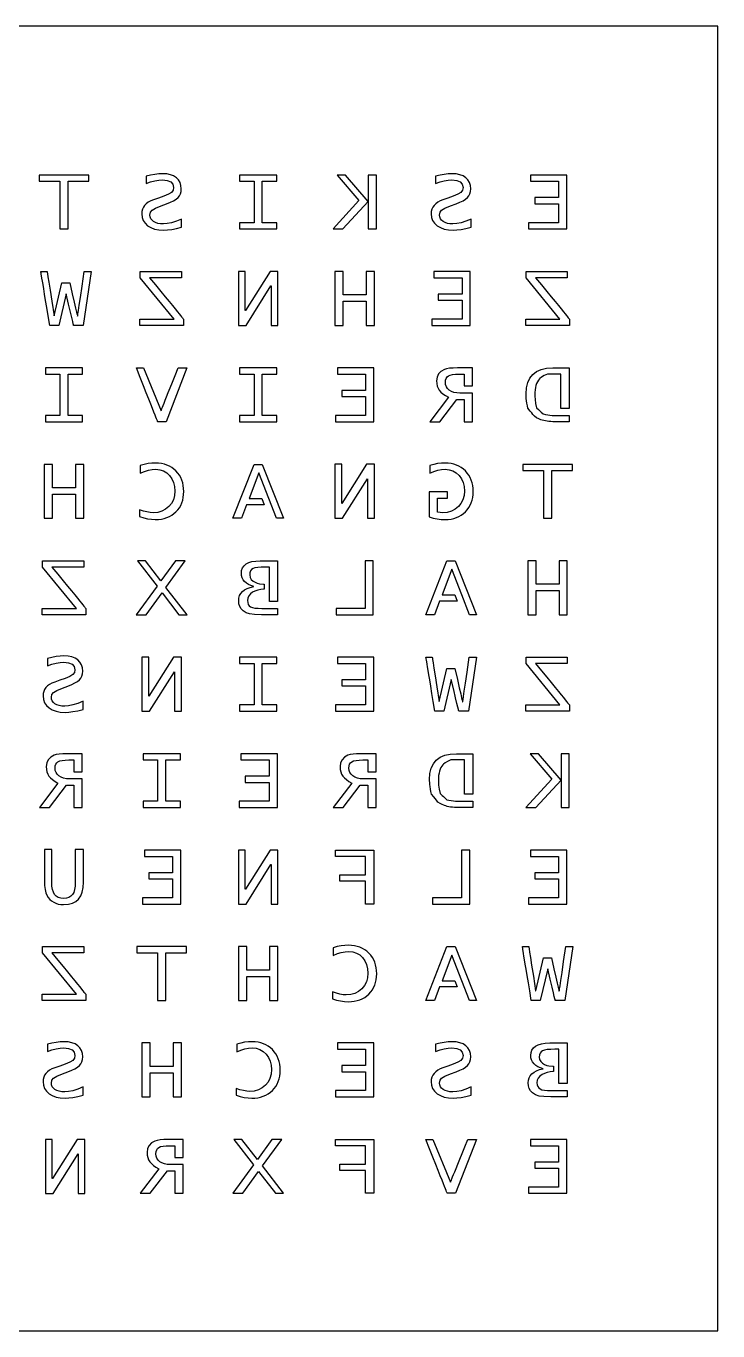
# Model space of a CAD drawing. Header units: millimetres. Extents: x 0 to 230, y -230 to 0.
# Drawn here: x 108.1 to 230, y -230 to 0 of the extents above; entities that cross this region are included whole.
import ezdxf

# ---------------------------------------------------------------- set-up
doc = ezdxf.new("R2010")
doc.units = ezdxf.units.MM
doc.layers.add('cutout', color=3, linetype='Continuous')

msp = doc.modelspace()

# ---------------------------------------------------------------- linework, layer by layer
msp.add_lwpolyline([(0, -230), (230, -230), (230, 0), (0, 0), (0, -230)])
at = {"layer": 'cutout'}
for points in [[(115.52, -35.75), (115.52, -27.35), (119.17, -27.35), (119.17, -26.25), (110.41, -26.25), (110.41, -27.35), (114.06, -27.35), (114.06, -35.75), (115.52, -35.75)], [(129.27, -26.48), (129.27, -27.74), (130.05, -27.47), (130.78, -27.28), (131.48, -27.16), (132.12, -27.12), (132.99, -27.2), (133.6, -27.45), (133.97, -27.87), (134.1, -28.45), (134, -28.94), (133.73, -29.32), (133.2, -29.65), (132.36, -30), (131.43, -30.32), (130.54, -30.63), (130.06, -30.82), (129.64, -31.05), (129.28, -31.31), (128.99, -31.6), (128.77, -31.92), (128.61, -32.28), (128.51, -32.66), (128.48, -33.08), (128.54, -33.71), (128.74, -34.27), (129.07, -34.76), (129.53, -35.19), (130.1, -35.53), (130.76, -35.78), (131.51, -35.93), (132.35, -35.98), (133.01, -35.94), (133.76, -35.84), (134.6, -35.68), (135.52, -35.45), (135.52, -34.01), (134.6, -34.39), (133.75, -34.66), (132.99, -34.82), (132.31, -34.88), (131.79, -34.85), (131.34, -34.77), (130.93, -34.64), (130.58, -34.45), (130.3, -34.22), (130.1, -33.96), (129.98, -33.65), (129.94, -33.31), (130.03, -32.82), (130.32, -32.45), (130.9, -32.1), (131.89, -31.69), (132.87, -31.34), (133.54, -31.06), (134.1, -30.79), (134.55, -30.51), (134.89, -30.23), (135.14, -29.92), (135.32, -29.56), (135.42, -29.16), (135.46, -28.71), (135.4, -28.11), (135.24, -27.57), (134.97, -27.11), (134.59, -26.73), (134.11, -26.42), (133.54, -26.2), (132.89, -26.07), (132.14, -26.02), (131.48, -26.05), (130.78, -26.14), (130.04, -26.28), (129.27, -26.48)], [(152.29, -35.75), (152.29, -34.65), (149.73, -34.65), (149.73, -27.35), (152.29, -27.35), (152.29, -26.25), (145.72, -26.25), (145.72, -27.35), (148.27, -27.35), (148.27, -34.65), (145.72, -34.65), (145.72, -35.75), (152.29, -35.75)], [(169.82, -35.75), (169.82, -26.25), (168.36, -26.25), (168.36, -30.91), (164.39, -26.25), (162.92, -26.25), (166.75, -30.73), (162.19, -35.75), (163.93, -35.75), (168.36, -30.91), (168.36, -35.75), (169.82, -35.75)], [(180.27, -26.48), (180.27, -27.74), (181.05, -27.47), (181.78, -27.28), (182.47, -27.16), (183.12, -27.12), (183.99, -27.2), (184.61, -27.45), (184.97, -27.87), (185.1, -28.45), (185.01, -28.94), (184.73, -29.32), (184.2, -29.65), (183.36, -30), (182.43, -30.32), (181.54, -30.63), (181.06, -30.82), (180.64, -31.05), (180.28, -31.31), (179.99, -31.6), (179.77, -31.92), (179.6, -32.28), (179.51, -32.66), (179.47, -33.08), (179.54, -33.71), (179.74, -34.27), (180.07, -34.76), (180.53, -35.19), (181.1, -35.53), (181.76, -35.78), (182.51, -35.93), (183.35, -35.98), (184.01, -35.94), (184.76, -35.84), (185.6, -35.68), (186.52, -35.45), (186.52, -34.01), (185.6, -34.39), (184.75, -34.66), (183.99, -34.82), (183.31, -34.88), (182.79, -34.85), (182.34, -34.77), (181.93, -34.64), (181.58, -34.45), (181.3, -34.22), (181.1, -33.96), (180.98, -33.65), (180.94, -33.31), (181.04, -32.82), (181.32, -32.45), (181.9, -32.1), (182.89, -31.69), (183.87, -31.34), (184.54, -31.06), (185.1, -30.79), (185.55, -30.51), (185.89, -30.23), (186.14, -29.92), (186.32, -29.56), (186.42, -29.16), (186.46, -28.71), (186.4, -28.11), (186.24, -27.57), (185.97, -27.11), (185.59, -26.73), (185.11, -26.42), (184.54, -26.2), (183.89, -26.07), (183.14, -26.02), (182.48, -26.05), (181.78, -26.14), (181.04, -26.28), (180.27, -26.48)], [(203.38, -35.75), (203.38, -26.25), (196.97, -26.25), (196.97, -27.35), (201.92, -27.35), (201.92, -30.23), (197.72, -30.23), (197.72, -31.32), (201.92, -31.32), (201.92, -34.65), (196.62, -34.65), (196.62, -35.75), (203.38, -35.75)], [(152.47, -52.76), (152.47, -43.24), (151.09, -43.24), (146.74, -50.14), (146.72, -50.14), (146.72, -43.24), (145.53, -43.24), (145.53, -52.76), (146.88, -52.76), (151.26, -45.8), (151.28, -45.8), (151.28, -52.76), (152.47, -52.76)], [(169.47, -52.75), (169.47, -43.25), (168.02, -43.25), (168.02, -47.4), (164, -47.4), (164, -43.25), (162.53, -43.25), (162.53, -52.75), (164, -52.75), (164, -48.5), (168.02, -48.5), (168.02, -52.75), (169.47, -52.75)], [(186.38, -52.75), (186.38, -43.25), (179.96, -43.25), (179.96, -44.35), (184.92, -44.35), (184.92, -47.23), (180.72, -47.23), (180.72, -48.32), (184.92, -48.32), (184.92, -51.65), (179.62, -51.65), (179.62, -52.75), (186.38, -52.75)], [(118.07, -69.75), (118.07, -68.65), (115.52, -68.65), (115.52, -61.35), (118.07, -61.35), (118.07, -60.25), (111.5, -60.25), (111.5, -61.35), (114.06, -61.35), (114.06, -68.65), (111.5, -68.65), (111.5, -69.75), (118.07, -69.75)], [(152.29, -69.75), (152.29, -68.65), (149.73, -68.65), (149.73, -61.35), (152.29, -61.35), (152.29, -60.25), (145.72, -60.25), (145.72, -61.35), (148.27, -61.35), (148.27, -68.65), (145.72, -68.65), (145.72, -69.75), (152.29, -69.75)], [(169.38, -69.75), (169.38, -60.25), (162.97, -60.25), (162.97, -61.35), (167.92, -61.35), (167.92, -64.23), (163.72, -64.23), (163.72, -65.32), (167.92, -65.32), (167.92, -68.65), (162.63, -68.65), (162.63, -69.75), (169.38, -69.75)], [(185.31, -61.35), (185.31, -63.43), (186.76, -63.43), (186.77, -60.25), (184.11, -60.25), (183.35, -60.27), (182.71, -60.32), (182.2, -60.41), (181.81, -60.53), (181.21, -60.87), (180.78, -61.32), (180.52, -61.87), (180.44, -62.54), (180.47, -63.02), (180.56, -63.45), (180.7, -63.84), (180.91, -64.2), (181.19, -64.52), (181.55, -64.83), (181.99, -65.13), (182.51, -65.42), (179.23, -69.75), (181, -69.75), (183.99, -65.8), (185.31, -65.8), (185.31, -69.75), (186.77, -69.75), (186.77, -64.68), (184.54, -64.69), (183.98, -64.66), (183.49, -64.56), (183.05, -64.4), (182.68, -64.18), (182.38, -63.89), (182.16, -63.57), (182.03, -63.2), (181.99, -62.78), (182.02, -62.4), (182.12, -62.09), (182.28, -61.84), (182.51, -61.65), (182.82, -61.52), (183.24, -61.43), (183.77, -61.37), (184.42, -61.35), (185.31, -61.35)], [(118.26, -86.74), (118.26, -77.26), (116.8, -77.26), (116.8, -81.4), (112.78, -81.4), (112.78, -77.26), (111.32, -77.26), (111.32, -86.74), (112.78, -86.74), (112.78, -82.5), (116.8, -82.5), (116.8, -86.74), (118.26, -86.74)], [(128.11, -86.45), (128.83, -86.68), (129.53, -86.84), (130.21, -86.94), (130.87, -86.97), (131.42, -86.95), (131.94, -86.89), (132.44, -86.78), (132.91, -86.64), (133.35, -86.44), (133.76, -86.21), (134.15, -85.94), (134.51, -85.62), (134.83, -85.26), (135.12, -84.89), (135.35, -84.48), (135.55, -84.05), (135.7, -83.59), (135.81, -83.1), (135.87, -82.59), (135.89, -82.05), (135.87, -81.5), (135.81, -80.98), (135.7, -80.49), (135.55, -80.02), (135.36, -79.58), (135.12, -79.16), (134.84, -78.78), (134.52, -78.42), (134.16, -78.09), (133.78, -77.81), (133.37, -77.57), (132.93, -77.37), (132.47, -77.22), (131.98, -77.11), (131.46, -77.05), (130.92, -77.03), (130.28, -77.05), (129.62, -77.13), (128.94, -77.27), (128.23, -77.46), (128.23, -78.79), (128.95, -78.5), (129.65, -78.29), (130.32, -78.16), (130.97, -78.12), (131.67, -78.19), (132.31, -78.39), (132.88, -78.73), (133.39, -79.2), (133.81, -79.78), (134.1, -80.43), (134.28, -81.15), (134.34, -81.95), (134.28, -82.76), (134.07, -83.48), (133.74, -84.14), (133.27, -84.71), (132.7, -85.18), (132.04, -85.51), (131.32, -85.72), (130.51, -85.78), (129.98, -85.75), (129.4, -85.65), (128.77, -85.49), (128.11, -85.25), (128.11, -86.45)], [(149.64, -83.28), (150.06, -84.37), (148.72, -84.37), (146.97, -84.37), (146.08, -86.74), (144.53, -86.74), (148.27, -77.26), (149.73, -77.26), (153.47, -86.74), (152.21, -86.74), (150.87, -83.28), (149.14, -78.74), (147.41, -83.28), (148.73, -83.28), (149.64, -83.28)], [(169.47, -86.76), (169.47, -77.24), (168.09, -77.24), (163.74, -84.14), (163.72, -84.14), (163.72, -77.24), (162.53, -77.24), (162.53, -86.76), (163.88, -86.76), (168.26, -79.8), (168.29, -79.8), (168.29, -86.76), (169.47, -86.76)], [(179.23, -77.46), (179.23, -78.79), (179.95, -78.5), (180.64, -78.29), (181.32, -78.16), (181.96, -78.12), (182.67, -78.19), (183.31, -78.39), (183.88, -78.73), (184.39, -79.2), (184.8, -79.78), (185.1, -80.43), (185.28, -81.15), (185.34, -81.95), (185.27, -82.75), (185.07, -83.48), (184.73, -84.13), (184.27, -84.71), (183.69, -85.18), (183.04, -85.51), (182.32, -85.72), (181.53, -85.78), (180.57, -85.69), (180.57, -83.19), (182.35, -83.19), (182.35, -82.09), (179.11, -82.09), (179.11, -86.5), (179.84, -86.71), (180.56, -86.86), (181.25, -86.95), (181.93, -86.97), (182.47, -86.95), (182.98, -86.89), (183.47, -86.78), (183.93, -86.63), (184.36, -86.44), (184.77, -86.21), (185.15, -85.93), (185.51, -85.61), (185.84, -85.25), (186.11, -84.87), (186.35, -84.47), (186.55, -84.03), (186.7, -83.58), (186.8, -83.09), (186.87, -82.58), (186.89, -82.05), (186.87, -81.5), (186.8, -80.98), (186.7, -80.49), (186.55, -80.02), (186.35, -79.58), (186.11, -79.16), (185.84, -78.78), (185.51, -78.42), (185.16, -78.09), (184.77, -77.81), (184.36, -77.57), (183.93, -77.37), (183.47, -77.22), (182.98, -77.11), (182.46, -77.05), (181.92, -77.03), (181.28, -77.05), (180.62, -77.13), (179.93, -77.27), (179.23, -77.46)], [(200.73, -86.74), (200.73, -78.35), (204.38, -78.35), (204.38, -77.26), (195.62, -77.26), (195.62, -78.35), (199.27, -78.35), (199.27, -86.74), (200.73, -86.74)], [(136.47, -103.75), (132.76, -98.93), (136.15, -94.25), (134.43, -94.25), (131.87, -97.78), (129.14, -94.25), (127.73, -94.25), (131.18, -98.72), (127.53, -103.75), (129.27, -103.75), (132.07, -99.88), (135.05, -103.75), (136.47, -103.75)], [(152.42, -101.4), (150.97, -101.4), (150.97, -95.35), (150.29, -95.35), (149.54, -95.37), (148.92, -95.42), (148.44, -95.51), (148.09, -95.63), (147.84, -95.8), (147.66, -96.04), (147.55, -96.35), (147.52, -96.72), (147.59, -97.17), (147.79, -97.53), (148.09, -97.82), (148.45, -98.03), (148.84, -98.19), (149.24, -98.29), (149.95, -98.36), (150.03, -98.36), (150.03, -99.27), (149.92, -99.27), (149.45, -99.31), (148.93, -99.43), (148.43, -99.6), (148.02, -99.81), (147.63, -100.1), (147.35, -100.44), (147.18, -100.83), (147.13, -101.27), (147.16, -101.63), (147.26, -101.93), (147.43, -102.18), (147.67, -102.35), (148, -102.48), (148.44, -102.58), (148.99, -102.63), (149.66, -102.65), (152.42, -102.65), (152.43, -103.75), (149.57, -103.75), (148.34, -103.71), (147.5, -103.61), (146.89, -103.4), (146.35, -103.05), (146.01, -102.7), (145.77, -102.29), (145.62, -101.82), (145.57, -101.29), (145.61, -100.82), (145.74, -100.39), (145.94, -100.01), (146.23, -99.68), (146.6, -99.39), (147.06, -99.14), (147.59, -98.94), (148.21, -98.78), (147.72, -98.63), (147.3, -98.43), (146.92, -98.2), (146.61, -97.91), (146.36, -97.59), (146.18, -97.24), (146.07, -96.87), (146.04, -96.46), (146.09, -95.94), (146.24, -95.49), (146.51, -95.12), (146.87, -94.81), (147.34, -94.56), (147.91, -94.39), (148.59, -94.29), (149.37, -94.25), (152.43, -94.25), (152.42, -97.12), (152.42, -101.4)], [(169.29, -103.75), (169.29, -94.25), (167.83, -94.25), (167.83, -102.65), (162.72, -102.65), (162.72, -103.75), (169.29, -103.75)], [(183.64, -100.28), (184.06, -101.37), (182.72, -101.37), (180.97, -101.37), (180.08, -103.75), (178.53, -103.75), (182.27, -94.25), (183.73, -94.25), (187.47, -103.75), (186.21, -103.75), (184.87, -100.28), (183.14, -95.74), (181.41, -100.28), (182.73, -100.28), (183.64, -100.28)], [(203.47, -103.75), (203.47, -94.25), (202.01, -94.25), (202.01, -98.4), (198, -98.4), (198, -94.25), (196.53, -94.25), (196.53, -103.75), (198, -103.75), (198, -99.5), (202.01, -99.5), (202.01, -103.75), (203.47, -103.75)], [(111.88, -111.48), (111.88, -112.74), (112.66, -112.47), (113.4, -112.28), (114.09, -112.16), (114.74, -112.12), (115.6, -112.21), (116.22, -112.46), (116.59, -112.87), (116.72, -113.45), (116.62, -113.94), (116.35, -114.32), (115.82, -114.66), (114.97, -115), (114.04, -115.32), (113.16, -115.63), (112.67, -115.82), (112.25, -116.05), (111.9, -116.31), (111.61, -116.6), (111.38, -116.93), (111.22, -117.28), (111.13, -117.67), (111.09, -118.08), (111.16, -118.71), (111.36, -119.27), (111.69, -119.76), (112.15, -120.19), (112.72, -120.53), (113.38, -120.78), (114.13, -120.93), (114.97, -120.97), (115.63, -120.94), (116.37, -120.84), (117.21, -120.68), (118.14, -120.45), (118.14, -119.01), (117.21, -119.39), (116.37, -119.66), (115.61, -119.83), (114.93, -119.88), (114.41, -119.85), (113.95, -119.78), (113.55, -119.64), (113.2, -119.46), (112.92, -119.22), (112.72, -118.96), (112.6, -118.65), (112.56, -118.31), (112.65, -117.82), (112.94, -117.45), (113.52, -117.1), (114.51, -116.69), (115.49, -116.34), (116.16, -116.07), (116.72, -115.79), (117.17, -115.51), (117.51, -115.23), (117.76, -114.92), (117.93, -114.56), (118.04, -114.16), (118.08, -113.71), (118.02, -113.11), (117.86, -112.58), (117.59, -112.12), (117.21, -111.73), (116.73, -111.42), (116.16, -111.2), (115.5, -111.07), (114.76, -111.03), (114.1, -111.06), (113.4, -111.14), (112.66, -111.28), (111.88, -111.48)], [(135.47, -120.76), (135.47, -111.24), (134.09, -111.24), (129.74, -118.14), (129.72, -118.14), (129.72, -111.24), (128.53, -111.24), (128.53, -120.76), (129.88, -120.76), (134.26, -113.81), (134.28, -113.81), (134.28, -120.76), (135.47, -120.76)], [(152.29, -120.75), (152.29, -119.65), (149.73, -119.65), (149.73, -112.35), (152.29, -112.35), (152.29, -111.26), (145.72, -111.26), (145.72, -112.35), (148.27, -112.35), (148.27, -119.65), (145.72, -119.65), (145.72, -120.75), (152.29, -120.75)], [(169.38, -120.75), (169.38, -111.26), (162.97, -111.26), (162.97, -112.35), (167.92, -112.35), (167.92, -115.23), (163.72, -115.23), (163.72, -116.32), (167.92, -116.32), (167.92, -119.65), (162.63, -119.65), (162.63, -120.75), (169.38, -120.75)], [(116.53, -129.35), (116.53, -131.44), (117.99, -131.44), (117.99, -128.25), (115.34, -128.25), (114.57, -128.27), (113.93, -128.32), (113.42, -128.41), (113.04, -128.53), (112.44, -128.87), (112.01, -129.32), (111.75, -129.88), (111.66, -130.54), (111.69, -131.02), (111.78, -131.45), (111.93, -131.84), (112.14, -132.2), (112.42, -132.52), (112.78, -132.83), (113.21, -133.14), (113.73, -133.43), (110.46, -137.75), (112.23, -137.75), (115.22, -133.8), (116.54, -133.8), (116.54, -137.75), (117.99, -137.75), (117.99, -132.68), (115.77, -132.69), (115.21, -132.66), (114.71, -132.57), (114.28, -132.4), (113.9, -132.18), (113.6, -131.89), (113.39, -131.57), (113.26, -131.2), (113.21, -130.78), (113.25, -130.4), (113.34, -130.09), (113.5, -129.84), (113.73, -129.66), (114.05, -129.52), (114.47, -129.43), (115, -129.37), (115.64, -129.35), (116.53, -129.35)], [(135.29, -137.75), (135.29, -136.65), (132.73, -136.65), (132.73, -129.35), (135.29, -129.35), (135.29, -128.25), (128.71, -128.25), (128.71, -129.35), (131.27, -129.35), (131.27, -136.65), (128.71, -136.65), (128.71, -137.75), (135.29, -137.75)], [(152.38, -137.75), (152.38, -128.25), (145.97, -128.25), (145.97, -129.35), (150.92, -129.35), (150.92, -132.23), (146.72, -132.23), (146.72, -133.32), (150.92, -133.32), (150.92, -136.65), (145.63, -136.65), (145.63, -137.75), (152.38, -137.75)], [(168.31, -129.35), (168.31, -131.44), (169.77, -131.44), (169.77, -128.25), (167.11, -128.25), (166.35, -128.27), (165.71, -128.32), (165.2, -128.41), (164.82, -128.53), (164.21, -128.87), (163.78, -129.32), (163.53, -129.88), (163.44, -130.54), (163.47, -131.02), (163.56, -131.45), (163.71, -131.84), (163.92, -132.2), (164.19, -132.52), (164.55, -132.83), (164.99, -133.14), (165.51, -133.43), (162.24, -137.75), (164, -137.75), (167, -133.8), (168.31, -133.8), (168.31, -137.75), (169.77, -137.75), (169.77, -132.68), (167.54, -132.69), (166.98, -132.66), (166.49, -132.57), (166.05, -132.4), (165.68, -132.18), (165.38, -131.89), (165.16, -131.57), (165.04, -131.2), (164.99, -130.78), (165.02, -130.4), (165.12, -130.09), (165.28, -129.84), (165.51, -129.66), (165.82, -129.52), (166.24, -129.43), (166.78, -129.37), (167.42, -129.35), (168.31, -129.35)], [(203.82, -137.75), (203.82, -128.25), (202.36, -128.25), (202.36, -132.91), (198.39, -128.25), (196.92, -128.25), (200.75, -132.73), (196.18, -137.75), (197.93, -137.75), (202.36, -132.91), (202.36, -137.75), (203.82, -137.75)], [(118.22, -145.14), (116.77, -145.14), (116.77, -150.9), (116.74, -151.6), (116.65, -152.2), (116.5, -152.7), (116.29, -153.09), (116.01, -153.38), (115.66, -153.6), (115.24, -153.72), (114.75, -153.76), (114.22, -153.72), (113.78, -153.6), (113.41, -153.38), (113.13, -153.09), (112.91, -152.69), (112.75, -152.19), (112.66, -151.58), (112.63, -150.87), (112.63, -145.14), (111.36, -145.14), (111.36, -150.65), (111.38, -151.48), (111.46, -152.18), (111.6, -152.76), (111.78, -153.21), (112.02, -153.6), (112.3, -153.93), (112.61, -154.21), (112.97, -154.45), (113.35, -154.63), (113.78, -154.76), (114.24, -154.83), (114.73, -154.86), (115.56, -154.8), (116.28, -154.61), (116.88, -154.31), (117.37, -153.88), (117.74, -153.33), (118.01, -152.64), (118.17, -151.83), (118.22, -150.88), (118.22, -145.14)], [(135.38, -154.75), (135.38, -145.25), (128.96, -145.25), (128.96, -146.35), (133.92, -146.35), (133.92, -149.23), (129.72, -149.23), (129.72, -150.32), (133.92, -150.32), (133.92, -153.65), (128.62, -153.65), (128.62, -154.75), (135.38, -154.75)], [(152.47, -154.76), (152.47, -145.24), (151.09, -145.24), (146.74, -152.14), (146.72, -152.14), (146.72, -145.24), (145.53, -145.24), (145.53, -154.76), (146.88, -154.76), (151.26, -147.8), (151.28, -147.8), (151.28, -154.76), (152.47, -154.76)], [(186.28, -154.75), (186.28, -145.25), (184.83, -145.25), (184.83, -153.65), (179.72, -153.65), (179.72, -154.75), (186.28, -154.75)], [(203.38, -154.75), (203.38, -145.25), (196.97, -145.25), (196.97, -146.35), (201.92, -146.35), (201.92, -149.23), (197.72, -149.23), (197.72, -150.32), (201.92, -150.32), (201.92, -153.65), (196.62, -153.65), (196.62, -154.75), (203.38, -154.75)], [(132.73, -171.75), (132.73, -163.35), (136.38, -163.35), (136.38, -162.26), (127.62, -162.26), (127.62, -163.35), (131.27, -163.35), (131.27, -171.75), (132.73, -171.75)], [(152.47, -171.75), (152.47, -162.26), (151.01, -162.26), (151.01, -166.4), (147, -166.4), (147, -162.26), (145.53, -162.26), (145.53, -171.75), (147, -171.75), (147, -167.5), (151.01, -167.5), (151.01, -171.75), (152.47, -171.75)], [(162.11, -171.45), (162.83, -171.68), (163.53, -171.84), (164.21, -171.94), (164.87, -171.98), (165.42, -171.95), (165.94, -171.89), (166.44, -171.78), (166.91, -171.64), (167.35, -171.44), (167.77, -171.21), (168.15, -170.93), (168.51, -170.62), (168.84, -170.26), (169.12, -169.89), (169.35, -169.48), (169.55, -169.05), (169.7, -168.59), (169.81, -168.1), (169.87, -167.59), (169.89, -167.05), (169.87, -166.5), (169.81, -165.98), (169.7, -165.49), (169.55, -165.02), (169.36, -164.58), (169.12, -164.17), (168.84, -163.78), (168.52, -163.42), (168.16, -163.09), (167.78, -162.81), (167.37, -162.57), (166.93, -162.37), (166.47, -162.22), (165.98, -162.11), (165.47, -162.05), (164.93, -162.02), (164.29, -162.05), (163.62, -162.13), (162.94, -162.27), (162.24, -162.45), (162.24, -163.8), (162.95, -163.5), (163.65, -163.29), (164.32, -163.16), (164.97, -163.12), (165.68, -163.19), (166.31, -163.39), (166.89, -163.73), (167.39, -164.2), (167.81, -164.78), (168.11, -165.43), (168.28, -166.15), (168.34, -166.95), (168.28, -167.76), (168.08, -168.48), (167.74, -169.14), (167.27, -169.71), (166.7, -170.18), (166.05, -170.52), (165.32, -170.71), (164.51, -170.78), (163.98, -170.75), (163.4, -170.65), (162.78, -170.48), (162.11, -170.25), (162.11, -171.45)], [(183.64, -168.28), (184.06, -169.37), (182.72, -169.37), (180.97, -169.37), (180.08, -171.75), (178.53, -171.75), (182.27, -162.26), (183.73, -162.26), (187.47, -171.75), (186.21, -171.75), (184.87, -168.28), (183.14, -163.74), (181.41, -168.28), (182.73, -168.28), (183.64, -168.28)], [(111.88, -179.48), (111.88, -180.74), (112.66, -180.47), (113.4, -180.27), (114.09, -180.16), (114.74, -180.12), (115.6, -180.2), (116.22, -180.45), (116.59, -180.87), (116.72, -181.45), (116.62, -181.94), (116.35, -182.32), (115.82, -182.65), (114.97, -183), (114.04, -183.32), (113.16, -183.63), (112.67, -183.82), (112.25, -184.05), (111.9, -184.31), (111.61, -184.6), (111.38, -184.92), (111.22, -185.28), (111.13, -185.66), (111.09, -186.08), (111.16, -186.71), (111.36, -187.27), (111.69, -187.76), (112.15, -188.19), (112.72, -188.53), (113.38, -188.78), (114.13, -188.93), (114.97, -188.97), (115.63, -188.94), (116.37, -188.84), (117.21, -188.68), (118.14, -188.45), (118.14, -187), (117.21, -187.39), (116.37, -187.66), (115.61, -187.82), (114.93, -187.88), (114.41, -187.85), (113.95, -187.77), (113.55, -187.64), (113.2, -187.46), (112.92, -187.22), (112.72, -186.96), (112.6, -186.65), (112.56, -186.31), (112.65, -185.82), (112.94, -185.44), (113.52, -185.1), (114.51, -184.69), (115.49, -184.34), (116.16, -184.06), (116.72, -183.79), (117.17, -183.51), (117.51, -183.23), (117.76, -182.92), (117.93, -182.56), (118.04, -182.16), (118.08, -181.71), (118.02, -181.11), (117.86, -180.58), (117.59, -180.12), (117.21, -179.73), (116.73, -179.42), (116.16, -179.2), (115.5, -179.07), (114.76, -179.03), (114.1, -179.05), (113.4, -179.14), (112.66, -179.28), (111.88, -179.48)], [(135.47, -188.75), (135.47, -179.25), (134.01, -179.25), (134.01, -183.4), (130, -183.4), (130, -179.25), (128.53, -179.25), (128.53, -188.75), (130, -188.75), (130, -184.5), (134.01, -184.5), (134.01, -188.75), (135.47, -188.75)], [(145.11, -188.45), (145.83, -188.68), (146.53, -188.84), (147.21, -188.94), (147.87, -188.97), (148.42, -188.95), (148.94, -188.89), (149.44, -188.78), (149.91, -188.63), (150.35, -188.44), (150.76, -188.21), (151.15, -187.93), (151.51, -187.62), (151.84, -187.26), (152.12, -186.89), (152.35, -186.48), (152.55, -186.05), (152.7, -185.59), (152.81, -185.1), (152.87, -184.59), (152.9, -184.05), (152.87, -183.5), (152.81, -182.98), (152.7, -182.49), (152.55, -182.02), (152.36, -181.58), (152.12, -181.17), (151.84, -180.78), (151.52, -180.42), (151.16, -180.09), (150.78, -179.81), (150.37, -179.57), (149.93, -179.37), (149.47, -179.22), (148.98, -179.11), (148.47, -179.05), (147.92, -179.03), (147.29, -179.05), (146.62, -179.13), (145.94, -179.27), (145.23, -179.45), (145.23, -180.8), (145.95, -180.5), (146.65, -180.29), (147.32, -180.16), (147.97, -180.12), (148.67, -180.19), (149.31, -180.39), (149.89, -180.73), (150.39, -181.2), (150.81, -181.78), (151.1, -182.43), (151.28, -183.15), (151.34, -183.95), (151.28, -184.76), (151.07, -185.48), (150.74, -186.14), (150.27, -186.71), (149.69, -187.18), (149.04, -187.51), (148.32, -187.72), (147.51, -187.78), (146.98, -187.75), (146.4, -187.65), (145.78, -187.48), (145.11, -187.25), (145.11, -188.45)], [(169.38, -188.75), (169.38, -179.25), (162.97, -179.25), (162.97, -180.35), (167.92, -180.35), (167.92, -183.23), (163.72, -183.23), (163.72, -184.32), (167.92, -184.32), (167.92, -187.65), (162.63, -187.65), (162.63, -188.75), (169.38, -188.75)], [(180.27, -179.48), (180.27, -180.74), (181.05, -180.47), (181.78, -180.27), (182.47, -180.16), (183.12, -180.12), (183.99, -180.2), (184.61, -180.45), (184.97, -180.87), (185.1, -181.45), (185.01, -181.94), (184.73, -182.32), (184.2, -182.65), (183.36, -183), (182.43, -183.32), (181.54, -183.63), (181.06, -183.82), (180.64, -184.05), (180.28, -184.31), (179.99, -184.6), (179.77, -184.92), (179.6, -185.28), (179.51, -185.66), (179.47, -186.08), (179.54, -186.71), (179.74, -187.27), (180.07, -187.76), (180.53, -188.19), (181.1, -188.53), (181.76, -188.78), (182.51, -188.93), (183.35, -188.97), (184.01, -188.94), (184.76, -188.84), (185.6, -188.68), (186.52, -188.45), (186.52, -187), (185.6, -187.39), (184.75, -187.66), (183.99, -187.82), (183.31, -187.88), (182.79, -187.85), (182.34, -187.77), (181.93, -187.64), (181.58, -187.46), (181.3, -187.22), (181.1, -186.96), (180.98, -186.65), (180.94, -186.31), (181.04, -185.82), (181.32, -185.44), (181.9, -185.1), (182.89, -184.69), (183.87, -184.34), (184.54, -184.06), (185.1, -183.79), (185.55, -183.51), (185.89, -183.23), (186.14, -182.92), (186.32, -182.56), (186.42, -182.16), (186.46, -181.71), (186.4, -181.11), (186.24, -180.58), (185.97, -180.12), (185.59, -179.73), (185.11, -179.42), (184.54, -179.2), (183.89, -179.07), (183.14, -179.03), (182.48, -179.05), (181.78, -179.14), (181.04, -179.28), (180.27, -179.48)], [(203.42, -186.4), (201.97, -186.4), (201.97, -180.35), (201.29, -180.35), (200.54, -180.37), (199.92, -180.42), (199.44, -180.51), (199.09, -180.63), (198.84, -180.81), (198.66, -181.04), (198.55, -181.35), (198.52, -181.72), (198.59, -182.17), (198.79, -182.53), (199.09, -182.82), (199.45, -183.03), (199.84, -183.19), (200.24, -183.29), (200.94, -183.36), (201.03, -183.36), (201.03, -184.27), (200.92, -184.27), (200.45, -184.31), (199.93, -184.43), (199.43, -184.6), (199.02, -184.81), (198.62, -185.1), (198.35, -185.44), (198.18, -185.83), (198.12, -186.27), (198.16, -186.63), (198.26, -186.94), (198.43, -187.18), (198.67, -187.35), (198.99, -187.48), (199.44, -187.58), (199.99, -187.63), (200.66, -187.65), (203.42, -187.65), (203.43, -188.75), (200.57, -188.75), (199.33, -188.71), (198.5, -188.61), (197.89, -188.4), (197.35, -188.05), (197.01, -187.7), (196.77, -187.29), (196.62, -186.82), (196.57, -186.29), (196.61, -185.82), (196.74, -185.4), (196.94, -185.02), (197.23, -184.68), (197.6, -184.39), (198.06, -184.14), (198.59, -183.94), (199.21, -183.78), (198.72, -183.63), (198.3, -183.43), (197.92, -183.2), (197.61, -182.91), (197.36, -182.59), (197.18, -182.24), (197.07, -181.87), (197.04, -181.46), (197.09, -180.94), (197.24, -180.5), (197.51, -180.12), (197.87, -179.81), (198.34, -179.57), (198.91, -179.39), (199.59, -179.29), (200.37, -179.25), (203.43, -179.25), (203.42, -182.12), (203.42, -186.4)], [(118.47, -205.76), (118.47, -196.24), (117.09, -196.24), (112.74, -203.14), (112.72, -203.14), (112.72, -196.24), (111.53, -196.24), (111.53, -205.76), (112.88, -205.76), (117.26, -198.81), (117.29, -198.81), (117.29, -205.76), (118.47, -205.76)], [(134.31, -197.35), (134.31, -199.44), (135.76, -199.44), (135.77, -196.25), (133.11, -196.25), (132.35, -196.27), (131.71, -196.32), (131.2, -196.41), (130.81, -196.53), (130.21, -196.87), (129.78, -197.32), (129.52, -197.87), (129.44, -198.54), (129.47, -199.02), (129.56, -199.45), (129.7, -199.84), (129.91, -200.2), (130.19, -200.52), (130.55, -200.83), (130.99, -201.13), (131.51, -201.43), (128.23, -205.75), (130, -205.75), (133, -201.8), (134.31, -201.8), (134.31, -205.75), (135.77, -205.75), (135.77, -200.68), (133.54, -200.69), (132.98, -200.66), (132.49, -200.57), (132.05, -200.4), (131.68, -200.18), (131.38, -199.89), (131.16, -199.57), (131.03, -199.2), (130.99, -198.78), (131.02, -198.4), (131.12, -198.09), (131.28, -197.84), (131.51, -197.65), (131.82, -197.52), (132.24, -197.43), (132.78, -197.37), (133.42, -197.35), (134.31, -197.35)], [(153.47, -205.75), (149.76, -200.93), (153.15, -196.25), (151.43, -196.25), (148.87, -199.78), (146.14, -196.25), (144.73, -196.25), (148.18, -200.72), (144.53, -205.75), (146.27, -205.75), (149.07, -201.88), (152.05, -205.75), (153.47, -205.75)], [(203.38, -205.75), (203.38, -196.25), (196.96, -196.25), (196.96, -197.35), (201.92, -197.35), (201.92, -200.23), (197.72, -200.23), (197.72, -201.32), (201.92, -201.32), (201.92, -204.65), (196.62, -204.65), (196.62, -205.75), (203.38, -205.75)]]:
    msp.add_lwpolyline(points, dxfattribs=at)
for points, knots in [([(118.18, -52.75), (118.18, -52.75), (119.59, -43.25), (119.59, -43.25), (119.59, -43.25), (119.59, -43.25), (118.35, -43.25), (117.19, -51.14), (117.19, -51.14), (117.19, -51.14), (117.19, -51.14), (117.17, -51.14), (117.17, -51.14), (117.17, -51.14), (117.17, -51.14), (115.8, -45.26), (114.4, -45.26), (114.4, -45.26), (114.4, -45.26), (114.4, -45.26), (113.05, -51.05), (113.05, -51.05), (113.05, -51.05), (113.05, -51.05), (113.03, -51.05), (111.81, -43.25), (111.81, -43.25), (111.81, -43.25), (111.81, -43.25), (110.71, -43.25), (110.71, -43.25), (110.71, -43.25), (110.71, -43.25), (112.27, -52.75), (113.85, -52.75), (113.85, -52.75), (113.85, -52.75), (113.85, -52.75), (115.16, -47.18), (115.16, -47.18), (115.16, -47.18), (115.16, -47.18), (115.17, -47.18), (116.49, -52.75), (116.49, -52.75), (116.49, -52.75), (116.49, -52.75), (118.18, -52.75), (118.18, -52.75)], [0, 0, 0, 0, 1, 1, 1, 2, 2, 2, 3, 3, 3, 4, 4, 4, 5, 5, 5, 6, 6, 6, 7, 7, 7, 8, 8, 8, 9, 9, 9, 10, 10, 10, 11, 11, 11, 12, 12, 12, 13, 13, 13, 14, 14, 14, 15, 15, 15, 16, 16, 16, 16]), ([(135.83, -52.75), (135.83, -52.75), (135.83, -51.65), (135.83, -51.65), (135.83, -51.65), (135.83, -51.65), (129.88, -44.35), (135.47, -44.35), (135.47, -44.35), (135.47, -44.35), (135.47, -44.35), (135.47, -43.25), (135.47, -43.25), (135.47, -43.25), (135.47, -43.25), (128.23, -43.25), (128.23, -44.35), (128.23, -44.35), (128.23, -44.35), (128.23, -44.35), (134.18, -51.65), (134.18, -51.65), (134.18, -51.65), (134.18, -51.65), (128.17, -51.65), (128.17, -52.75), (128.17, -52.75), (128.17, -52.75), (128.17, -52.75), (135.83, -52.75), (135.83, -52.75)], [0, 0, 0, 0, 1, 1, 1, 2, 2, 2, 3, 3, 3, 4, 4, 4, 5, 5, 5, 6, 6, 6, 7, 7, 7, 8, 8, 8, 9, 9, 9, 10, 10, 10, 10]), ([(203.83, -52.75), (203.83, -52.75), (203.83, -51.65), (203.83, -51.65), (203.83, -51.65), (203.83, -51.65), (197.88, -44.35), (203.47, -44.35), (203.47, -44.35), (203.47, -44.35), (203.47, -44.35), (203.47, -43.25), (203.47, -43.25), (203.47, -43.25), (203.47, -43.25), (196.23, -43.25), (196.23, -44.35), (196.23, -44.35), (196.23, -44.35), (196.23, -44.35), (202.18, -51.65), (202.18, -51.65), (202.18, -51.65), (202.18, -51.65), (196.17, -51.65), (196.17, -52.75), (196.17, -52.75), (196.17, -52.75), (196.17, -52.75), (203.83, -52.75), (203.83, -52.75)], [0, 0, 0, 0, 1, 1, 1, 2, 2, 2, 3, 3, 3, 4, 4, 4, 5, 5, 5, 6, 6, 6, 7, 7, 7, 8, 8, 8, 9, 9, 9, 10, 10, 10, 10]), ([(132.77, -69.75), (132.77, -69.75), (136.46, -60.25), (136.46, -60.25), (136.46, -60.25), (136.46, -60.25), (134.92, -60.25), (131.88, -67.8), (131.88, -67.8), (131.88, -67.8), (131.88, -67.8), (128.79, -60.25), (128.79, -60.25), (128.79, -60.25), (128.79, -60.25), (127.55, -60.25), (131.31, -69.75), (131.31, -69.75), (131.31, -69.75), (131.31, -69.75), (132.77, -69.75), (132.77, -69.75)], [0, 0, 0, 0, 1, 1, 1, 2, 2, 2, 3, 3, 3, 4, 4, 4, 5, 5, 5, 6, 6, 6, 7, 7, 7, 7]), ([(202.34, -67.4), (202.34, -67.4), (203.8, -67.4), (203.8, -67.4), (203.8, -67.4), (203.8, -67.4), (203.79, -60.25), (200.93, -60.25), (200.93, -60.25), (200.93, -60.25), (197.78, -60.25), (196.2, -61.77), (196.2, -64.81), (196.2, -64.81), (196.2, -66.22), (196.54, -67.35), (197.23, -68.22), (197.23, -68.22), (197.66, -68.77), (198.19, -69.16), (198.81, -69.39), (198.81, -69.39), (199.44, -69.63), (200.28, -69.75), (201.32, -69.75), (201.32, -69.75), (201.32, -69.75), (203.79, -69.75), (203.79, -68.65), (203.79, -68.65), (203.79, -68.65), (203.79, -68.65), (201.61, -68.65), (201.61, -68.65), (201.61, -68.65), (200.22, -68.65), (199.23, -68.37), (198.64, -67.82), (198.64, -67.82), (198.05, -67.27), (197.75, -66.34), (197.75, -65.04), (197.75, -65.04), (197.75, -63.72), (198.02, -62.77), (198.55, -62.2), (198.55, -62.2), (199.09, -61.64), (199.97, -61.35), (201.22, -61.35), (201.22, -61.35), (201.22, -61.35), (202.34, -61.35), (202.34, -61.35), (202.34, -61.35), (202.34, -61.35), (202.34, -67.4), (202.34, -67.4)], [0, 0, 0, 0, 1, 1, 1, 2, 2, 2, 3, 3, 3, 4, 4, 4, 5, 5, 5, 6, 6, 6, 7, 7, 7, 8, 8, 8, 9, 9, 9, 10, 10, 10, 11, 11, 11, 12, 12, 12, 13, 13, 13, 14, 14, 14, 15, 15, 15, 16, 16, 16, 17, 17, 17, 18, 18, 18, 19, 19, 19, 19]), ([(118.62, -103.75), (118.62, -103.75), (118.62, -102.65), (118.62, -102.65), (118.62, -102.65), (118.62, -102.65), (112.67, -95.35), (118.26, -95.35), (118.26, -95.35), (118.26, -95.35), (118.26, -95.35), (118.26, -94.25), (118.26, -94.25), (118.26, -94.25), (118.26, -94.25), (111.02, -94.25), (111.02, -95.35), (111.02, -95.35), (111.02, -95.35), (111.02, -95.35), (116.97, -102.65), (116.97, -102.65), (116.97, -102.65), (116.97, -102.65), (110.96, -102.65), (110.96, -103.75), (110.96, -103.75), (110.96, -103.75), (110.96, -103.75), (118.62, -103.75), (118.62, -103.75)], [0, 0, 0, 0, 1, 1, 1, 2, 2, 2, 3, 3, 3, 4, 4, 4, 5, 5, 5, 6, 6, 6, 7, 7, 7, 8, 8, 8, 9, 9, 9, 10, 10, 10, 10]), ([(186.03, -120.75), (186.03, -120.75), (187.44, -111.26), (187.44, -111.26), (187.44, -111.26), (187.44, -111.26), (186.2, -111.26), (185.04, -119.14), (185.04, -119.14), (185.04, -119.14), (185.04, -119.14), (185.02, -119.14), (185.02, -119.14), (185.02, -119.14), (185.02, -119.14), (183.65, -113.26), (182.25, -113.26), (182.25, -113.26), (182.25, -113.26), (182.25, -113.26), (180.9, -119.05), (180.9, -119.05), (180.9, -119.05), (180.9, -119.05), (180.89, -119.05), (179.67, -111.26), (179.67, -111.26), (179.67, -111.26), (179.67, -111.26), (178.56, -111.26), (178.56, -111.26), (178.56, -111.26), (178.56, -111.26), (180.12, -120.75), (181.7, -120.75), (181.7, -120.75), (181.7, -120.75), (181.7, -120.75), (183.01, -115.18), (183.01, -115.18), (183.01, -115.18), (183.01, -115.18), (183.03, -115.18), (184.34, -120.75), (184.34, -120.75), (184.34, -120.75), (184.34, -120.75), (186.03, -120.75), (186.03, -120.75)], [0, 0, 0, 0, 1, 1, 1, 2, 2, 2, 3, 3, 3, 4, 4, 4, 5, 5, 5, 6, 6, 6, 7, 7, 7, 8, 8, 8, 9, 9, 9, 10, 10, 10, 11, 11, 11, 12, 12, 12, 13, 13, 13, 14, 14, 14, 15, 15, 15, 16, 16, 16, 16]), ([(203.83, -120.75), (203.83, -120.75), (203.83, -119.65), (203.83, -119.65), (203.83, -119.65), (203.83, -119.65), (197.88, -112.35), (203.47, -112.35), (203.47, -112.35), (203.47, -112.35), (203.47, -112.35), (203.47, -111.26), (203.47, -111.26), (203.47, -111.26), (203.47, -111.26), (196.23, -111.26), (196.23, -112.35), (196.23, -112.35), (196.23, -112.35), (196.23, -112.35), (202.18, -119.65), (202.18, -119.65), (202.18, -119.65), (202.18, -119.65), (196.17, -119.65), (196.17, -120.75), (196.17, -120.75), (196.17, -120.75), (196.17, -120.75), (203.83, -120.75), (203.83, -120.75)], [0, 0, 0, 0, 1, 1, 1, 2, 2, 2, 3, 3, 3, 4, 4, 4, 5, 5, 5, 6, 6, 6, 7, 7, 7, 8, 8, 8, 9, 9, 9, 10, 10, 10, 10]), ([(185.34, -135.4), (185.34, -135.4), (186.8, -135.4), (186.8, -135.4), (186.8, -135.4), (186.8, -135.4), (186.8, -128.25), (183.93, -128.25), (183.93, -128.25), (183.93, -128.25), (180.78, -128.25), (179.2, -129.78), (179.2, -132.81), (179.2, -132.81), (179.2, -134.22), (179.54, -135.36), (180.23, -136.22), (180.23, -136.22), (180.66, -136.77), (181.19, -137.16), (181.81, -137.39), (181.81, -137.39), (182.44, -137.63), (183.28, -137.75), (184.33, -137.75), (184.33, -137.75), (184.33, -137.75), (186.8, -137.75), (186.8, -136.65), (186.8, -136.65), (186.8, -136.65), (186.8, -136.65), (184.61, -136.65), (184.61, -136.65), (184.61, -136.65), (183.22, -136.65), (182.23, -136.37), (181.64, -135.82), (181.64, -135.82), (181.05, -135.27), (180.75, -134.34), (180.75, -133.04), (180.75, -133.04), (180.75, -131.72), (181.02, -130.77), (181.55, -130.2), (181.55, -130.2), (182.09, -129.64), (182.97, -129.35), (184.22, -129.35), (184.22, -129.35), (184.22, -129.35), (185.34, -129.35), (185.34, -129.35), (185.34, -129.35), (185.34, -129.35), (185.34, -135.4), (185.34, -135.4)], [0, 0, 0, 0, 1, 1, 1, 2, 2, 2, 3, 3, 3, 4, 4, 4, 5, 5, 5, 6, 6, 6, 7, 7, 7, 8, 8, 8, 9, 9, 9, 10, 10, 10, 11, 11, 11, 12, 12, 12, 13, 13, 13, 14, 14, 14, 15, 15, 15, 16, 16, 16, 17, 17, 17, 18, 18, 18, 19, 19, 19, 19]), ([(169.38, -154.75), (169.38, -154.75), (169.38, -145.25), (169.38, -145.25), (169.38, -145.25), (169.38, -145.25), (162.63, -145.25), (162.63, -146.35), (162.63, -146.35), (162.63, -146.35), (162.63, -146.35), (167.92, -146.35), (167.92, -146.35), (167.92, -146.35), (167.92, -146.35), (167.92, -149.62), (163.4, -149.62), (163.4, -149.62), (163.4, -149.62), (163.4, -149.62), (163.4, -150.71), (163.4, -150.71), (163.4, -150.71), (163.4, -150.71), (167.92, -150.71), (167.92, -154.75), (167.92, -154.75), (167.92, -154.75), (167.92, -154.75), (169.38, -154.75), (169.38, -154.75)], [0, 0, 0, 0, 1, 1, 1, 2, 2, 2, 3, 3, 3, 4, 4, 4, 5, 5, 5, 6, 6, 6, 7, 7, 7, 8, 8, 8, 9, 9, 9, 10, 10, 10, 10]), ([(118.62, -171.75), (118.62, -171.75), (118.62, -170.65), (118.62, -170.65), (118.62, -170.65), (118.62, -170.65), (112.67, -163.35), (118.26, -163.35), (118.26, -163.35), (118.26, -163.35), (118.26, -163.35), (118.26, -162.26), (118.26, -162.26), (118.26, -162.26), (118.26, -162.26), (111.02, -162.26), (111.02, -163.35), (111.02, -163.35), (111.02, -163.35), (111.02, -163.35), (116.97, -170.65), (116.97, -170.65), (116.97, -170.65), (116.97, -170.65), (110.96, -170.65), (110.96, -171.75), (110.96, -171.75), (110.96, -171.75), (110.96, -171.75), (118.62, -171.75), (118.62, -171.75)], [0, 0, 0, 0, 1, 1, 1, 2, 2, 2, 3, 3, 3, 4, 4, 4, 5, 5, 5, 6, 6, 6, 7, 7, 7, 8, 8, 8, 9, 9, 9, 10, 10, 10, 10]), ([(203.03, -171.75), (203.03, -171.75), (204.44, -162.26), (204.44, -162.26), (204.44, -162.26), (204.44, -162.26), (203.2, -162.26), (202.05, -170.14), (202.05, -170.14), (202.05, -170.14), (202.05, -170.14), (202.02, -170.14), (202.02, -170.14), (202.02, -170.14), (202.02, -170.14), (200.66, -164.26), (199.25, -164.26), (199.25, -164.26), (199.25, -164.26), (199.25, -164.26), (197.91, -170.05), (197.91, -170.05), (197.91, -170.05), (197.91, -170.05), (197.89, -170.05), (196.67, -162.26), (196.67, -162.26), (196.67, -162.26), (196.67, -162.26), (195.56, -162.26), (195.56, -162.26), (195.56, -162.26), (195.56, -162.26), (197.12, -171.75), (198.7, -171.75), (198.7, -171.75), (198.7, -171.75), (198.7, -171.75), (200.01, -166.17), (200.01, -166.17), (200.01, -166.17), (200.01, -166.17), (200.03, -166.17), (201.34, -171.75), (201.34, -171.75), (201.34, -171.75), (201.34, -171.75), (203.03, -171.75), (203.03, -171.75)], [0, 0, 0, 0, 1, 1, 1, 2, 2, 2, 3, 3, 3, 4, 4, 4, 5, 5, 5, 6, 6, 6, 7, 7, 7, 8, 8, 8, 9, 9, 9, 10, 10, 10, 11, 11, 11, 12, 12, 12, 13, 13, 13, 14, 14, 14, 15, 15, 15, 16, 16, 16, 16]), ([(169.38, -205.75), (169.38, -205.75), (169.38, -196.25), (169.38, -196.25), (169.38, -196.25), (169.38, -196.25), (162.62, -196.25), (162.62, -197.35), (162.62, -197.35), (162.62, -197.35), (162.62, -197.35), (167.92, -197.35), (167.92, -197.35), (167.92, -197.35), (167.92, -197.35), (167.92, -200.62), (163.4, -200.62), (163.4, -200.62), (163.4, -200.62), (163.4, -200.62), (163.4, -201.71), (163.4, -201.71), (163.4, -201.71), (163.4, -201.71), (167.92, -201.71), (167.92, -205.75), (167.92, -205.75), (167.92, -205.75), (167.92, -205.75), (169.38, -205.75), (169.38, -205.75)], [0, 0, 0, 0, 1, 1, 1, 2, 2, 2, 3, 3, 3, 4, 4, 4, 5, 5, 5, 6, 6, 6, 7, 7, 7, 8, 8, 8, 9, 9, 9, 10, 10, 10, 10]), ([(183.77, -205.75), (183.77, -205.75), (187.46, -196.25), (187.46, -196.25), (187.46, -196.25), (187.46, -196.25), (185.92, -196.25), (182.88, -203.8), (182.88, -203.8), (182.88, -203.8), (182.88, -203.8), (179.79, -196.25), (179.79, -196.25), (179.79, -196.25), (179.79, -196.25), (178.55, -196.25), (182.31, -205.75), (182.31, -205.75), (182.31, -205.75), (182.31, -205.75), (183.77, -205.75), (183.77, -205.75)], [0, 0, 0, 0, 1, 1, 1, 2, 2, 2, 3, 3, 3, 4, 4, 4, 5, 5, 5, 6, 6, 6, 7, 7, 7, 7])]:
    msp.add_open_spline(points, degree=3, knots=knots, dxfattribs=at)

doc.saveas('drawing.dxf')
